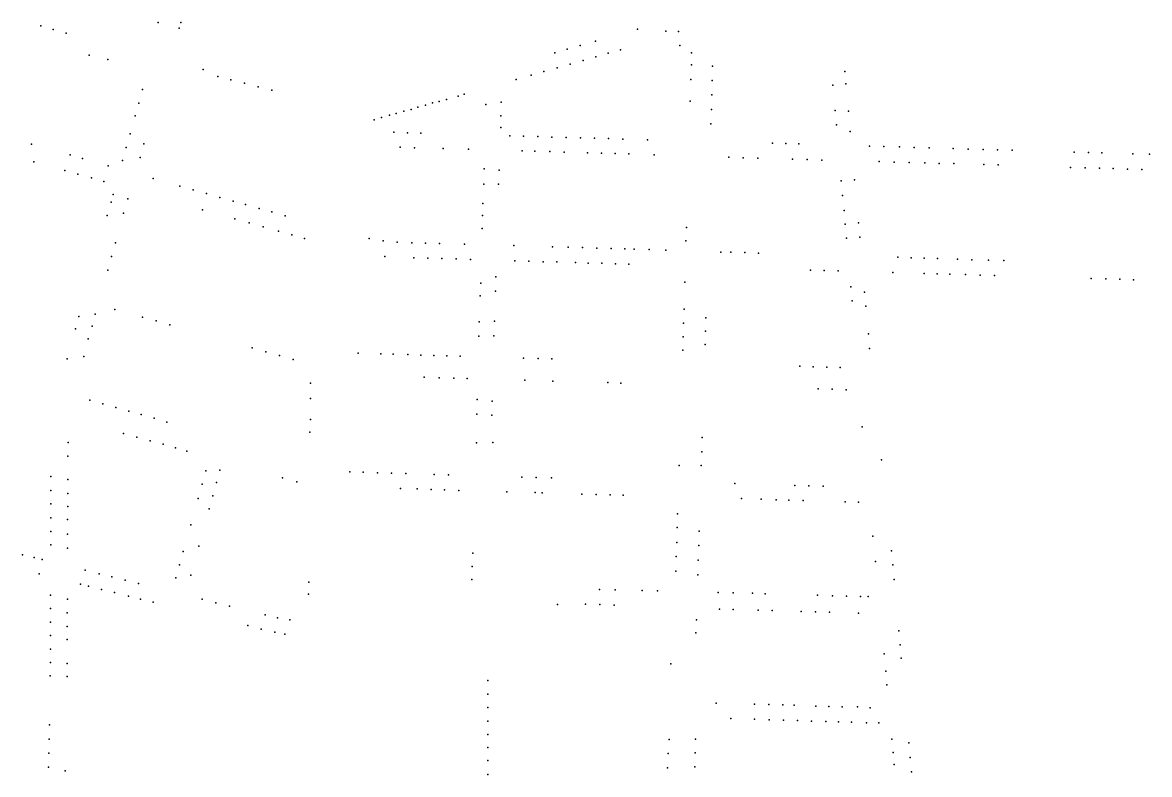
# Model space of a CAD drawing. Extents: x 484590 to 497623, y 5453287 to 5460069.
# Drawn here: x 492139 to 493170, y 5458370 to 5459058 of the extents above; entities that cross this region are included whole.
import ezdxf

# ---------------------------------------------------------------- set-up
doc = ezdxf.new("R2010")
doc.units = 0
doc.header["$MEASUREMENT"] = 0
doc.layers.add('Parking_Meter_Rates_and_Time_L', color=10, linetype='Continuous')

msp = doc.modelspace()

# ---------------------------------------------------------------- linework, layer by layer
at = {"layer": 'Parking_Meter_Rates_and_Time_L'}
for p in [(492155.986, 5459054.608), (492155.986, 5459054.608), (492167.389, 5459051.39), (492167.389, 5459051.39), (492263.468, 5459057.585), (492263.468, 5459057.585), (492282.697, 5459052.524), (492282.697, 5459052.524), (492284.199, 5459057.661), (492284.199, 5459057.661), (492701.8, 5459051.488), (492701.8, 5459051.488), (492727.551, 5459049.841), (492739.155, 5459049.4), (492739.155, 5459049.4), (492179.403, 5459048.059), (492179.403, 5459048.059), (492663.44, 5459040.783), (492200.433, 5459027.92), (492626.012, 5459030.022), (492637.559, 5459033.399), (492637.559, 5459033.399), (492649.479, 5459036.795), (492649.479, 5459036.795), (492675, 5459029.656), (492675, 5459029.656), (492686.232, 5459032.854), (492740.426, 5459036.676), (492751.059, 5459029.883), (492217.257, 5459023.903), (492217.257, 5459023.903), (492640.289, 5459019.669), (492640.289, 5459019.669), (492651.933, 5459023.021), (492651.933, 5459023.021), (492663.707, 5459026.42), (492663.707, 5459026.42), (492751.031, 5459018.935), (492751.031, 5459018.935), (492770.503, 5459017.869), (492770.503, 5459017.869), (492304.421, 5459014.745), (492317.895, 5459008.397), (492317.895, 5459008.397), (492604.388, 5459009.452), (492604.388, 5459009.452), (492616.202, 5459012.826), (492616.202, 5459012.826), (492628.199, 5459016.33), (492628.199, 5459016.33), (492891.227, 5459012.967), (492329.97, 5459005.3), (492329.97, 5459005.3), (492342.5, 5459002.16), (492342.5, 5459002.16), (492354.89, 5458998.98), (492354.89, 5458998.98), (492590.884, 5459005.511), (492750.568, 5459005.607), (492770.02, 5459004.821), (492770.02, 5459004.821), (492880.306, 5459000.473), (492880.306, 5459000.473), (492892.391, 5459001.671), (492892.391, 5459001.671), (492249.096, 5458996.562), (492249.096, 5458996.562), (492367.4, 5458995.87), (492367.4, 5458995.87), (492526.959, 5458987.388), (492526.959, 5458987.388), (492537.685, 5458990.328), (492537.685, 5458990.328), (492543.349, 5458992.152), (492543.349, 5458992.152), (492769.714, 5458991.581), (492769.714, 5458991.581), (492245.609, 5458984.035), (492245.609, 5458984.035), (492488.132, 5458976.632), (492488.132, 5458976.632), (492494.813, 5458978.082), (492500.992, 5458980.288), (492500.992, 5458980.288), (492507.739, 5458982.221), (492507.739, 5458982.221), (492514.177, 5458984.133), (492520.245, 5458985.442), (492520.245, 5458985.442), (492562.952, 5458982.654), (492562.952, 5458982.654), (492577.2, 5458984.909), (492749.929, 5458985.676), (492749.929, 5458985.676), (492769.34, 5458978.24), (492769.34, 5458978.24), (492882.45, 5458977.172), (492882.45, 5458977.172), (492894.642, 5458976.682), (492894.642, 5458976.682), (492242.223, 5458972.272), (492460.888, 5458968.833), (492460.888, 5458968.833), (492467.771, 5458970.858), (492467.771, 5458970.858), (492474.845, 5458972.91), (492481.132, 5458974.641), (492481.132, 5458974.641), (492576.818, 5458972.284), (492576.818, 5458972.284), (492237.655, 5458955.895), (492237.655, 5458955.895), (492479.049, 5458957.301), (492491.389, 5458956.899), (492491.389, 5458956.899), (492503.761, 5458956.562), (492503.761, 5458956.562), (492576.834, 5458961.713), (492768.972, 5458965.127), (492768.972, 5458965.127), (492883.618, 5458964.268), (492883.618, 5458964.268), (492896.295, 5458957.961), (492147.541, 5458946.518), (492147.541, 5458946.518), (492250.301, 5458946.638), (492585.09, 5458954.099), (492597.63, 5458953.756), (492597.63, 5458953.756), (492610.719, 5458953.443), (492610.719, 5458953.443), (492623.531, 5458953.009), (492623.531, 5458953.009), (492636.408, 5458952.627), (492636.408, 5458952.627), (492649.497, 5458952.165), (492649.497, 5458952.165), (492662.303, 5458951.837), (492662.303, 5458951.837), (492675.313, 5458951.511), (492675.313, 5458951.511), (492688.399, 5458951.054), (492688.399, 5458951.054), (492710.928, 5458950.33), (492825.332, 5458947.43), (492825.332, 5458947.43), (492837.448, 5458947.029), (492837.448, 5458947.029), (492849.426, 5458946.701), (492849.426, 5458946.701), (492183.015, 5458936.567), (492183.015, 5458936.567), (492234.146, 5458943.36), (492234.146, 5458943.36), (492484.853, 5458943.784), (492484.853, 5458943.784), (492497.897, 5458943.207), (492497.897, 5458943.207), (492524.078, 5458942.527), (492524.078, 5458942.527), (492547.092, 5458941.96), (492547.092, 5458941.96), (492596.241, 5458940.382), (492607.982, 5458940.036), (492607.982, 5458940.036), (492621.608, 5458939.668), (492621.608, 5458939.668), (492634.673, 5458939.215), (492634.673, 5458939.215), (492656.188, 5458938.651), (492656.188, 5458938.651), (492668.959, 5458938.256), (492668.959, 5458938.256), (492681.344, 5458937.91), (492681.344, 5458937.91), (492693.769, 5458937.567), (492693.769, 5458937.567), (492717.069, 5458936.837), (492717.069, 5458936.837), (492913.994, 5458944.732), (492913.994, 5458944.732), (492926.996, 5458944.425), (492926.996, 5458944.425), (492941.412, 5458943.994), (492941.412, 5458943.994), (492954.697, 5458943.535), (492954.697, 5458943.535), (492968.468, 5458943.18), (492968.468, 5458943.18), (492990.567, 5458942.466), (493004.185, 5458942.001), (493004.185, 5458942.001), (493017.768, 5458941.656), (493017.768, 5458941.656), (493031.137, 5458941.256), (493031.137, 5458941.256), (493044.289, 5458940.856), (493044.289, 5458940.856), (493101.122, 5458939.245), (493101.122, 5458939.245), (493114.083, 5458938.827), (493114.083, 5458938.827), (493126.267, 5458938.437), (493126.267, 5458938.437), (493154.663, 5458937.576), (493154.663, 5458937.576), (493169.97, 5458937.193), (493169.97, 5458937.193), (492149.767, 5458930.441), (492194.301, 5458933.44), (492194.301, 5458933.44), (492217.652, 5458926.778), (492230.86, 5458931.594), (492246.904, 5458934.392), (492246.904, 5458934.392), (492785.198, 5458934.468), (492785.198, 5458934.468), (492798.539, 5458934.081), (492798.539, 5458934.081), (492811.833, 5458933.675), (492811.833, 5458933.675), (492843.636, 5458932.722), (492843.636, 5458932.722), (492856.886, 5458932.354), (492856.886, 5458932.354), (492870.419, 5458931.963), (492870.419, 5458931.963), (492922.652, 5458930.51), (492936.593, 5458930.15), (492936.593, 5458930.15), (492950.34, 5458929.827), (492950.34, 5458929.827), (492964.661, 5458929.333), (492964.661, 5458929.333), (492977.608, 5458928.929), (492977.608, 5458928.929), (492990.919, 5458928.633), (492990.919, 5458928.633), (493018.578, 5458927.785), (493018.578, 5458927.785), (493031.703, 5458927.443), (493031.703, 5458927.443), (493097.616, 5458925.207), (493097.616, 5458925.207), (493111.313, 5458924.851), (493111.313, 5458924.851), (492177.919, 5458922.499), (492177.919, 5458922.499), (492189.797, 5458919.16), (492189.797, 5458919.16), (492202.398, 5458915.607), (492202.398, 5458915.607), (492258.805, 5458914.992), (492258.805, 5458914.992), (492561.469, 5458924.029), (492561.469, 5458924.029), (492575.304, 5458922.771), (492575.304, 5458922.771), (493124.289, 5458924.439), (493124.289, 5458924.439), (493136.695, 5458924.161), (493136.695, 5458924.161), (493149.988, 5458923.69), (493149.988, 5458923.69), (493163.039, 5458923.225), (493163.039, 5458923.225), (492213.622, 5458912.466), (492283.08, 5458908.136), (492283.08, 5458908.136), (492295.518, 5458904.687), (492295.518, 5458904.687), (492561.195, 5458909.979), (492561.195, 5458909.979), (492574.792, 5458909.965), (492574.792, 5458909.965), (492888.126, 5458912.807), (492888.126, 5458912.807), (492900.212, 5458913.863), (492900.212, 5458913.863), (492222.378, 5458900.575), (492235.576, 5458896.402), (492307.47, 5458901.296), (492307.47, 5458901.296), (492319.941, 5458897.795), (492319.941, 5458897.795), (492331.876, 5458894.484), (492331.876, 5458894.484), (492889.319, 5458899.667), (492889.319, 5458899.667), (492220.365, 5458893.385), (492220.365, 5458893.385), (492303.87, 5458886.565), (492303.87, 5458886.565), (492343.35, 5458891.202), (492343.35, 5458891.202), (492355.792, 5458887.687), (492355.792, 5458887.687), (492367.349, 5458884.514), (492367.349, 5458884.514), (492560.409, 5458892.281), (492890.648, 5458885.819), (492890.648, 5458885.819), (492216.849, 5458881.092), (492216.849, 5458881.092), (492231.839, 5458883.247), (492231.839, 5458883.247), (492333.493, 5458878.236), (492333.493, 5458878.236), (492346.495, 5458874.646), (492346.495, 5458874.646), (492379.582, 5458881.059), (492379.582, 5458881.059), (492560.034, 5458881.113), (492560.034, 5458881.113), (492891.642, 5458873.339), (492891.642, 5458873.339), (492903.824, 5458874.603), (492903.824, 5458874.603), (492359.482, 5458870.842), (492359.482, 5458870.842), (492373.502, 5458866.865), (492373.502, 5458866.865), (492385.494, 5458863.539), (492385.494, 5458863.539), (492559.786, 5458869.388), (492559.786, 5458869.388), (492746.474, 5458870.187), (492746.474, 5458870.187), (492224.372, 5458856.307), (492397.205, 5458860.28), (492456.305, 5458860.157), (492456.305, 5458860.157), (492469.118, 5458858.136), (492469.118, 5458858.136), (492481.998, 5458856.912), (492481.998, 5458856.912), (492495.251, 5458856.377), (492495.251, 5458856.377), (492507.93, 5458855.994), (492507.93, 5458855.994), (492520.74, 5458855.691), (492520.74, 5458855.691), (492543.67, 5458855.062), (492543.67, 5458855.062), (492588.764, 5458853.704), (492588.764, 5458853.704), (492623.938, 5458852.669), (492623.938, 5458852.669), (492746.114, 5458858.197), (492892.816, 5458860.606), (492892.816, 5458860.606), (492904.984, 5458861.475), (492904.984, 5458861.475), (492220.824, 5458843.646), (492220.824, 5458843.646), (492470.744, 5458843.598), (492470.744, 5458843.598), (492497.066, 5458842.579), (492497.066, 5458842.579), (492638.411, 5458852.216), (492638.411, 5458852.216), (492651.388, 5458851.846), (492651.388, 5458851.846), (492664.459, 5458851.458), (492664.459, 5458851.458), (492677.59, 5458851.072), (492677.59, 5458851.072), (492690.067, 5458850.733), (492690.067, 5458850.733), (492698.699, 5458850.56), (492712.316, 5458850.098), (492712.316, 5458850.098), (492727.808, 5458849.666), (492727.808, 5458849.666), (492777.827, 5458847.632), (492787.063, 5458847.664), (492787.063, 5458847.664), (492799.96, 5458847.278), (492799.96, 5458847.278), (492812.543, 5458846.914), (492939.989, 5458843.053), (492939.989, 5458843.053), (492951.92, 5458842.638), (492951.92, 5458842.638), (492509.884, 5458842.24), (492509.884, 5458842.24), (492522.95, 5458841.787), (492522.95, 5458841.787), (492535.811, 5458841.47), (492535.811, 5458841.47), (492548.96, 5458841.043), (492589.607, 5458839.872), (492589.607, 5458839.872), (492602.423, 5458839.496), (492602.423, 5458839.496), (492615.467, 5458839), (492615.467, 5458839), (492627.846, 5458838.757), (492645.181, 5458838.269), (492645.181, 5458838.269), (492656.69, 5458837.792), (492656.69, 5458837.792), (492669.189, 5458837.514), (492669.189, 5458837.514), (492681.673, 5458837.17), (492681.673, 5458837.17), (492693.842, 5458836.886), (492963.937, 5458842.288), (492963.937, 5458842.288), (492976.024, 5458841.915), (492976.024, 5458841.915), (492994.531, 5458841.296), (492994.531, 5458841.296), (493007.54, 5458840.709), (493007.54, 5458840.709), (493022.781, 5458840.494), (493022.781, 5458840.494), (493036.909, 5458840.062), (493036.909, 5458840.062), (492217.337, 5458831.137), (492217.337, 5458831.137), (492572.185, 5458825.251), (492572.185, 5458825.251), (492859.855, 5458831.364), (492859.855, 5458831.364), (492872.626, 5458831.002), (492872.626, 5458831.002), (492885.257, 5458830.697), (492935.227, 5458829.162), (492935.227, 5458829.162), (492963.977, 5458828.296), (492963.977, 5458828.296), (492975.73, 5458827.959), (492975.73, 5458827.959), (492987.261, 5458827.549), (492987.261, 5458827.549), (493001.673, 5458827.213), (493001.673, 5458827.213), (493015.08, 5458826.753), (493015.08, 5458826.753), (493028.169, 5458826.345), (493028.169, 5458826.345), (493116.693, 5458823.768), (493116.693, 5458823.768), (493130.176, 5458823.348), (493130.176, 5458823.348), (493143.003, 5458823.025), (493143.003, 5458823.025), (493155.269, 5458822.557), (493155.269, 5458822.557), (492558.433, 5458819.381), (492571.787, 5458811.905), (492571.787, 5458811.905), (492745.067, 5458820.252), (492745.067, 5458820.252), (492896.914, 5458816.02), (492896.914, 5458816.02), (492557.945, 5458807.692), (492557.945, 5458807.692), (492898.107, 5458803.101), (492909.447, 5458811.14), (492205.895, 5458790.928), (492223.831, 5458795.323), (492223.831, 5458795.323), (492744.377, 5458795.692), (492744.377, 5458795.692), (492910.618, 5458798.472), (492910.618, 5458798.472), (492190.785, 5458788.8), (492190.785, 5458788.8), (492249.091, 5458788.324), (492249.091, 5458788.324), (492261.559, 5458784.772), (492261.559, 5458784.772), (492274.034, 5458781.249), (492274.034, 5458781.249), (492557.088, 5458783.931), (492557.088, 5458783.931), (492570.982, 5458784.524), (492570.982, 5458784.524), (492743.89, 5458782.849), (492743.89, 5458782.849), (492764.301, 5458787.543), (492187.66, 5458777.469), (492187.66, 5458777.469), (492202.923, 5458779.907), (492202.923, 5458779.907), (492556.712, 5458770.937), (492556.712, 5458770.937), (492570.468, 5458771.163), (492570.468, 5458771.163), (492743.58, 5458770.329), (492743.58, 5458770.329), (492763.925, 5458775.508), (492763.925, 5458775.508), (492912.893, 5458772.933), (492912.893, 5458772.933), (492199.52, 5458768.395), (492199.52, 5458768.395), (492349.336, 5458760.177), (492349.336, 5458760.177), (492763.586, 5458763.193), (492763.586, 5458763.193), (492180.164, 5458750.033), (492180.164, 5458750.033), (492195.33, 5458752.315), (492361.798, 5458756.708), (492361.798, 5458756.708), (492374.335, 5458753.187), (492374.335, 5458753.187), (492386.93, 5458749.63), (492386.93, 5458749.63), (492446.434, 5458755.24), (492446.434, 5458755.24), (492466.914, 5458754.626), (492478.338, 5458754.371), (492478.338, 5458754.371), (492491.609, 5458753.989), (492491.609, 5458753.989), (492503.488, 5458753.65), (492503.488, 5458753.65), (492515.449, 5458753.267), (492515.449, 5458753.267), (492527.292, 5458752.923), (492527.292, 5458752.923), (492539.5, 5458752.62), (492539.5, 5458752.62), (492597.426, 5458750.85), (492597.426, 5458750.85), (492610.901, 5458750.428), (492610.901, 5458750.428), (492623.433, 5458750.094), (492623.433, 5458750.094), (492743.215, 5458758.13), (492914.04, 5458759.775), (492914.04, 5458759.775), (492850.121, 5458743.363), (492862.474, 5458742.95), (492862.474, 5458742.95), (492874.833, 5458742.592), (492874.833, 5458742.592), (492887.158, 5458742.149), (492887.158, 5458742.149), (492506.719, 5458733.321), (492506.719, 5458733.321), (492520.283, 5458732.876), (492520.283, 5458732.876), (492533.823, 5458732.512), (492533.823, 5458732.512), (492545.875, 5458732.17), (492598.752, 5458730.648), (492598.752, 5458730.648), (492624.423, 5458729.903), (492624.423, 5458729.903), (492402.633, 5458727.922), (492674.666, 5458728.419), (492674.666, 5458728.419), (492686.54, 5458728.056), (492686.54, 5458728.056), (492866.93, 5458722.735), (492866.93, 5458722.735), (492879.699, 5458722.314), (492879.699, 5458722.314), (492892.54, 5458721.882), (492200.869, 5458712.428), (492200.869, 5458712.428), (492212.662, 5458709.127), (492212.662, 5458709.127), (492402.587, 5458713.973), (492555.268, 5458712.898), (492555.268, 5458712.898), (492568.884, 5458711.542), (492224.593, 5458705.784), (492224.593, 5458705.784), (492236.56, 5458702.481), (492236.56, 5458702.481), (492247.946, 5458699.319), (492247.946, 5458699.319), (492554.807, 5458699.552), (492554.807, 5458699.552), (492568.434, 5458698.683), (492568.434, 5458698.683), (492259.754, 5458695.815), (492259.754, 5458695.815), (492271.381, 5458692.196), (492271.381, 5458692.196), (492402.606, 5458694.558), (492907.097, 5458687.976), (492907.097, 5458687.976), (492231.784, 5458681.898), (492231.784, 5458681.898), (492243.78, 5458678.495), (492243.78, 5458678.495), (492402.215, 5458682.992), (492760.871, 5458678.323), (492760.871, 5458678.323), (492180.951, 5458673.745), (492255.933, 5458675.154), (492255.933, 5458675.154), (492267.903, 5458672.037), (492267.903, 5458672.037), (492279.147, 5458668.729), (492279.147, 5458668.729), (492554.615, 5458673.471), (492554.615, 5458673.471), (492569.32, 5458673.735), (492180.811, 5458661.099), (492180.811, 5458661.099), (492289.655, 5458665.628), (492289.655, 5458665.628), (492760.53, 5458665.148), (492760.53, 5458665.148), (492924.97, 5458657.962), (492306.931, 5458647.645), (492306.931, 5458647.645), (492319.707, 5458648.244), (492438.661, 5458646.789), (492438.661, 5458646.789), (492739.776, 5458652.573), (492739.776, 5458652.573), (492760.095, 5458652.548), (492760.095, 5458652.548), (492165.374, 5458642.587), (492165.374, 5458642.587), (492180.84, 5458639.86), (492316.651, 5458636.977), (492316.651, 5458636.977), (492377.152, 5458641.452), (492377.152, 5458641.452), (492390.13, 5458637.666), (492450.932, 5458646.475), (492450.932, 5458646.475), (492463.87, 5458646.003), (492463.87, 5458646.003), (492476.83, 5458645.649), (492476.83, 5458645.649), (492489.777, 5458645.278), (492489.777, 5458645.278), (492515.873, 5458644.427), (492515.873, 5458644.427), (492528.812, 5458644.073), (492528.812, 5458644.073), (492596.029, 5458641.962), (492596.029, 5458641.962), (492608.992, 5458641.621), (492608.992, 5458641.621), (492623.186, 5458641.23), (492623.186, 5458641.23), (492165.293, 5458629.79), (492165.293, 5458629.79), (492180.784, 5458627.19), (492180.784, 5458627.19), (492303.533, 5458635.47), (492303.533, 5458635.47), (492484.913, 5458631.468), (492484.913, 5458631.468), (492500.278, 5458631.196), (492500.278, 5458631.196), (492513.019, 5458630.713), (492513.019, 5458630.713), (492525.329, 5458630.37), (492525.329, 5458630.37), (492538.292, 5458629.903), (492538.292, 5458629.903), (492582.208, 5458628.697), (492582.208, 5458628.697), (492608.184, 5458627.842), (492614.588, 5458627.676), (492650.812, 5458626.556), (492650.812, 5458626.556), (492663.931, 5458626.153), (492663.931, 5458626.153), (492790.657, 5458636.13), (492790.657, 5458636.13), (492845.611, 5458634.502), (492845.611, 5458634.502), (492858.518, 5458634.115), (492858.518, 5458634.115), (492871.495, 5458633.693), (492871.495, 5458633.693), (492165.242, 5458617.462), (492165.242, 5458617.462), (492299.877, 5458622.343), (492299.877, 5458622.343), (492313.319, 5458625.063), (492313.319, 5458625.063), (492676.783, 5458625.751), (492676.783, 5458625.751), (492688.69, 5458625.381), (492796.984, 5458622.376), (492814.972, 5458621.751), (492814.972, 5458621.751), (492828.567, 5458621.298), (492828.567, 5458621.298), (492840.255, 5458621.012), (492840.255, 5458621.012), (492853.179, 5458620.605), (492853.179, 5458620.605), (492891.736, 5458619.502), (492891.736, 5458619.502), (492903.753, 5458619.18), (492180.658, 5458615.166), (492180.658, 5458615.166), (492309.964, 5458613.037), (492309.964, 5458613.037), (492738.393, 5458608.325), (492738.393, 5458608.325), (492165.196, 5458604.747), (492165.196, 5458604.747), (492180.611, 5458603.2), (492180.611, 5458603.2), (492293.177, 5458598.453), (492293.177, 5458598.453), (492738.043, 5458595.897), (492738.043, 5458595.897), (492165.185, 5458592.302), (492165.185, 5458592.302), (492180.624, 5458589.963), (492180.624, 5458589.963), (492758.115, 5458592.709), (492916.963, 5458588.007), (492916.963, 5458588.007), (492165.125, 5458580.178), (492165.125, 5458580.178), (492180.54, 5458577.054), (492180.54, 5458577.054), (492300.635, 5458579.039), (492300.635, 5458579.039), (492737.647, 5458582.313), (492737.647, 5458582.313), (492757.71, 5458579.467), (492757.71, 5458579.467), (492934.009, 5458574.665), (492139.36, 5458571.071), (492139.36, 5458571.071), (492149.969, 5458568.44), (492149.969, 5458568.44), (492157.171, 5458566.654), (492286.344, 5458573.88), (492286.344, 5458573.88), (492551.239, 5458572.542), (492551.239, 5458572.542), (492737.081, 5458569.489), (492737.081, 5458569.489), (492757.31, 5458566.067), (492757.31, 5458566.067), (492919.33, 5458564.966), (492919.33, 5458564.966), (492196.595, 5458556.844), (492196.595, 5458556.844), (492283.021, 5458561.94), (492283.021, 5458561.94), (492550.638, 5458560.325), (492550.638, 5458560.325), (492736.752, 5458556.146), (492736.752, 5458556.146), (492935.188, 5458561.728), (492935.188, 5458561.728), (492154.586, 5458553.471), (492192.24, 5458544.148), (492209.376, 5458553.663), (492209.376, 5458553.663), (492221.133, 5458550.747), (492221.133, 5458550.747), (492233.094, 5458547.819), (492233.094, 5458547.819), (492245.42, 5458544.711), (492245.42, 5458544.711), (492279.669, 5458550.01), (492293.19, 5458552.519), (492293.19, 5458552.519), (492401.185, 5458546.082), (492550.393, 5458548.392), (492756.815, 5458552.66), (492756.815, 5458552.66), (492936.402, 5458548.432), (492936.402, 5458548.432), (492164.99, 5458534.13), (492164.99, 5458534.13), (492199.663, 5458542.3), (492199.663, 5458542.3), (492211.45, 5458539.304), (492211.45, 5458539.304), (492223.407, 5458536.396), (492223.407, 5458536.396), (492236.159, 5458533.286), (492236.159, 5458533.286), (492400.885, 5458535.064), (492667.015, 5458539.359), (492667.015, 5458539.359), (492681.285, 5458538.989), (492681.285, 5458538.989), (492705.888, 5458538.479), (492705.888, 5458538.479), (492720, 5458538.024), (492720, 5458538.024), (492775.681, 5458536.617), (492775.681, 5458536.617), (492789.314, 5458536.241), (492789.314, 5458536.241), (492806.837, 5458535.794), (492818.545, 5458535.451), (492818.545, 5458535.451), (492866.247, 5458534.074), (492880.065, 5458533.56), (492880.065, 5458533.56), (492893.017, 5458533.168), (492893.017, 5458533.168), (492180.378, 5458530.302), (492247.237, 5458530.515), (492247.237, 5458530.515), (492258.68, 5458527.606), (492258.68, 5458527.606), (492303.681, 5458530.309), (492303.681, 5458530.309), (492316.041, 5458527.143), (492316.041, 5458527.143), (492328.609, 5458524.107), (492328.609, 5458524.107), (492628.558, 5458525.609), (492628.558, 5458525.609), (492654.237, 5458525.712), (492654.237, 5458525.712), (492667.327, 5458525.427), (492667.327, 5458525.427), (492680.388, 5458525.05), (492680.388, 5458525.05), (492905.752, 5458532.756), (492905.752, 5458532.756), (492912.733, 5458532.736), (492165.019, 5458521.835), (492165.019, 5458521.835), (492180.296, 5458517.965), (492180.296, 5458517.965), (492361.337, 5458515.961), (492372.382, 5458513.427), (492372.382, 5458513.427), (492776.897, 5458521.403), (492776.897, 5458521.403), (492789.389, 5458521.099), (492789.389, 5458521.099), (492812.069, 5458520.441), (492812.069, 5458520.441), (492824.991, 5458520.029), (492824.991, 5458520.029), (492851.432, 5458519.253), (492851.432, 5458519.253), (492864.493, 5458518.786), (492864.493, 5458518.786), (492877.476, 5458518.44), (492877.476, 5458518.44), (492903.77, 5458517.719), (492903.77, 5458517.719), (492164.924, 5458509.512), (492164.924, 5458509.512), (492180.308, 5458505.548), (492180.308, 5458505.548), (492345.304, 5458506.206), (492345.304, 5458506.206), (492357.743, 5458503.101), (492357.743, 5458503.101), (492383.786, 5458511.393), (492383.786, 5458511.393), (492755.589, 5458511.627), (492164.895, 5458497.099), (492164.895, 5458497.099), (492180.255, 5458493.442), (492180.255, 5458493.442), (492370.23, 5458500.203), (492370.23, 5458500.203), (492379.145, 5458498.482), (492755.223, 5458499.799), (492755.223, 5458499.799), (492940.766, 5458501.479), (492940.766, 5458501.479), (492164.85, 5458484.78), (492164.85, 5458484.78), (492941.891, 5458488.783), (492941.891, 5458488.783), (492164.797, 5458472.543), (492164.797, 5458472.543), (492180.171, 5458471.478), (492732.256, 5458471.387), (492732.256, 5458471.387), (492927.313, 5458480.402), (492942.968, 5458476.404), (492942.968, 5458476.404), (492928.745, 5458464.546), (492928.745, 5458464.546), (492164.762, 5458460.202), (492180.213, 5458459.785), (492180.213, 5458459.785), (492564.809, 5458456.045), (492564.809, 5458456.045), (492929.857, 5458452.194), (492929.857, 5458452.194), (492564.864, 5458443.659), (492564.864, 5458443.659), (492564.801, 5458431.387), (492564.801, 5458431.387), (492773.837, 5458435.403), (492773.837, 5458435.403), (492808.89, 5458434.353), (492808.89, 5458434.353), (492821.756, 5458433.975), (492821.756, 5458433.975), (492834.721, 5458433.679), (492834.721, 5458433.679), (492844.958, 5458433.376), (492844.958, 5458433.376), (492864.884, 5458432.681), (492864.884, 5458432.681), (492876.81, 5458432.308), (492876.81, 5458432.308), (492888.876, 5458432.132), (492902.917, 5458431.883), (492914.418, 5458431.204), (492914.418, 5458431.204), (492787.1, 5458421.283), (492787.1, 5458421.283), (492808.792, 5458420.589), (492808.792, 5458420.589), (492822.242, 5458420.12), (492822.242, 5458420.12), (492835.335, 5458419.763), (492835.335, 5458419.763), (492164.11, 5458415.4), (492164.11, 5458415.4), (492564.849, 5458419.017), (492564.849, 5458419.017), (492847.989, 5458419.45), (492847.989, 5458419.45), (492860.794, 5458419.024), (492860.794, 5458419.024), (492874.146, 5458418.649), (492874.146, 5458418.649), (492885.607, 5458418.225), (492885.607, 5458418.225), (492897.607, 5458417.854), (492897.607, 5458417.854), (492911.071, 5458417.36), (492911.071, 5458417.36), (492922.62, 5458417.237), (492163.81, 5458402.53), (492163.81, 5458402.53), (492564.861, 5458406.666), (492564.861, 5458406.666), (492730.594, 5458402.224), (492730.594, 5458402.224), (492754.83, 5458402.303), (492754.83, 5458402.303), (492934.355, 5458402.421), (492934.355, 5458402.421), (492949.992, 5458399.21), (492949.992, 5458399.21), (492163.45, 5458389.64), (492163.45, 5458389.64), (492564.898, 5458394.867), (492564.898, 5458394.867), (492729.722, 5458389.396), (492729.722, 5458389.396), (492754.476, 5458389.968), (492754.476, 5458389.968), (492935.444, 5458390.362), (492935.444, 5458390.362), (492564.772, 5458382.787), (492564.772, 5458382.787), (492936.385, 5458379.144), (492951.177, 5458385.748), (492951.177, 5458385.748), (492163.19, 5458376.72), (492163.19, 5458376.72), (492178.4, 5458373.38), (492564.844, 5458370.16), (492564.844, 5458370.16), (492729.075, 5458376.229), (492729.075, 5458376.229), (492754.076, 5458377.061), (492754.076, 5458377.061), (492952.412, 5458372.442), (492952.412, 5458372.442)]:
    msp.add_point(p, dxfattribs=at)

doc.saveas('drawing.dxf')
